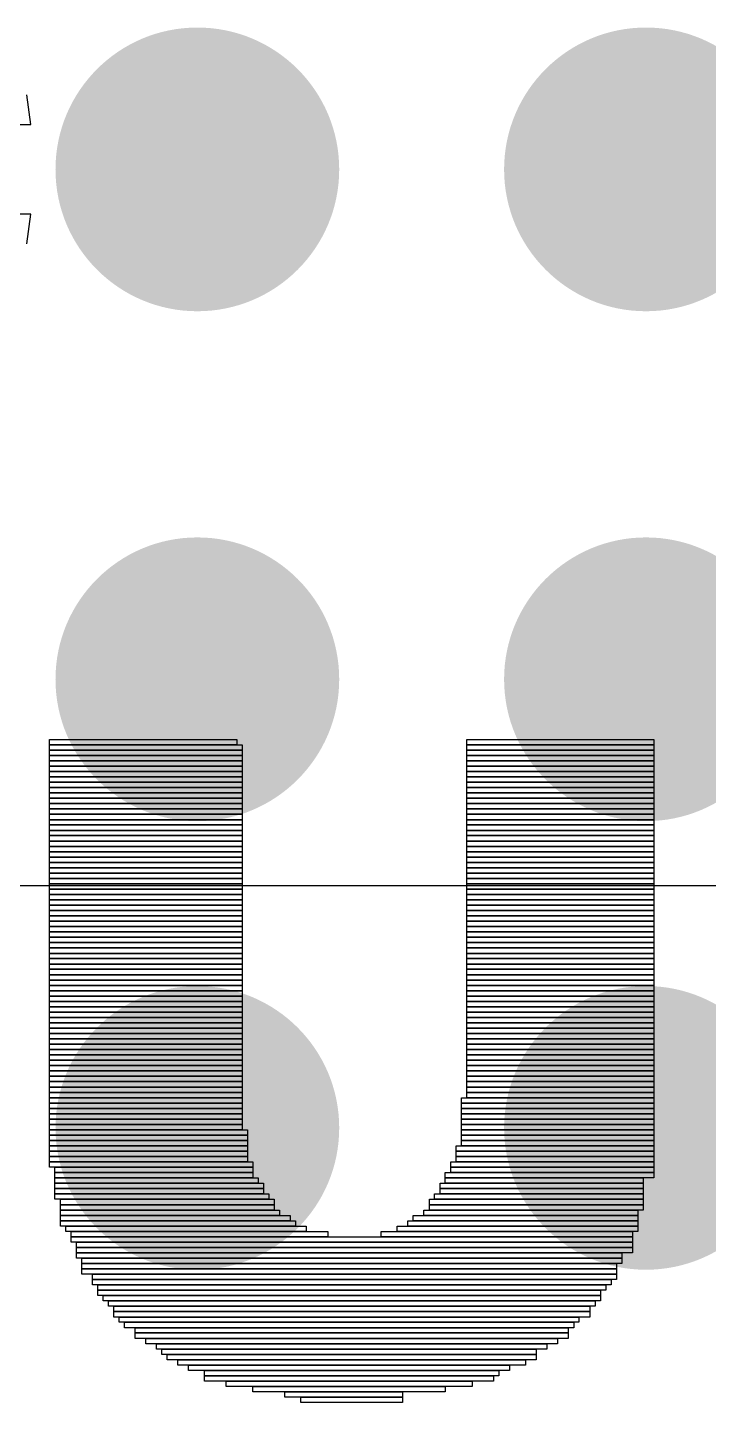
# Model space of a CAD drawing. Header units: millimetres. Extents: x -3 to 5381, y -54 to 5355.
# Drawn here: x 22.659 to 24.587, y -9.007 to -5.114 of the extents above; entities that cross this region are included whole.
import ezdxf

# ---------------------------------------------------------------- set-up
doc = ezdxf.new("R2010")
doc.units = ezdxf.units.MM
for name, color, linetype in [('BottomLayer', 5, 'Continuous'), ('BottomSolder', 6, 'Continuous'), ('TopLayer', 1, 'Continuous'), ('TopOverlay', 2, 'Continuous'), ('TopSolder', 216, 'Continuous'), ('ViaHoleLayer', 16, 'Continuous')]:
    doc.layers.add(name, color=color, linetype=linetype)

msp = doc.modelspace()

# ---------------------------------------------------------------- hatches: boundary and pattern name
at = {"layer": 'BottomLayer'}
h = msp.add_hatch(color=5, dxfattribs=at)
edge = h.paths.add_edge_path()
edge.add_arc((23.1402, -5.5161), 0.3, 0, 360)
h = msp.add_hatch(color=5, dxfattribs=at)
edge = h.paths.add_edge_path()
edge.add_arc((24.4102, -5.5161), 0.3, 0, 360)
h = msp.add_hatch(color=5, dxfattribs=at)
edge = h.paths.add_edge_path()
edge.add_arc((23.1402, -6.9596), 0.3, 0, 360)
h = msp.add_hatch(color=5, dxfattribs=at)
edge = h.paths.add_edge_path()
edge.add_arc((24.4102, -6.9596), 0.3, 0, 360)
h = msp.add_hatch(color=5, dxfattribs=at)
edge = h.paths.add_edge_path()
edge.add_arc((23.1402, -8.2296), 0.3, 0, 360)
h = msp.add_hatch(color=5, dxfattribs=at)
edge = h.paths.add_edge_path()
edge.add_arc((24.4102, -8.2296), 0.3, 0, 360)
at = {"layer": 'BottomSolder'}
h = msp.add_hatch(color=6, dxfattribs=at)
edge = h.paths.add_edge_path()
edge.add_arc((23.1402, -5.5161), 0.4016, 0, 360)
h = msp.add_hatch(color=6, dxfattribs=at)
edge = h.paths.add_edge_path()
edge.add_arc((24.4102, -5.5161), 0.4016, 0, 360)
h = msp.add_hatch(color=6, dxfattribs=at)
edge = h.paths.add_edge_path()
edge.add_arc((23.1402, -6.9596), 0.4016, 0, 360)
h = msp.add_hatch(color=6, dxfattribs=at)
edge = h.paths.add_edge_path()
edge.add_arc((24.4102, -6.9596), 0.4016, 0, 360)
h = msp.add_hatch(color=6, dxfattribs=at)
edge = h.paths.add_edge_path()
edge.add_arc((23.1402, -8.2296), 0.4016, 0, 360)
h = msp.add_hatch(color=6, dxfattribs=at)
edge = h.paths.add_edge_path()
edge.add_arc((24.4102, -8.2296), 0.4016, 0, 360)
at = {"layer": 'TopLayer'}
h = msp.add_hatch(color=1, dxfattribs=at)
edge = h.paths.add_edge_path()
edge.add_arc((23.1402, -5.5161), 0.3, 0, 360)
h = msp.add_hatch(color=1, dxfattribs=at)
edge = h.paths.add_edge_path()
edge.add_arc((24.4102, -5.5161), 0.3, 0, 360)
h = msp.add_hatch(color=1, dxfattribs=at)
edge = h.paths.add_edge_path()
edge.add_arc((23.1402, -6.9596), 0.3, 0, 360)
h = msp.add_hatch(color=1, dxfattribs=at)
edge = h.paths.add_edge_path()
edge.add_arc((24.4102, -6.9596), 0.3, 0, 360)
h = msp.add_hatch(color=1, dxfattribs=at)
edge = h.paths.add_edge_path()
edge.add_arc((23.1402, -8.2296), 0.3, 0, 360)
h = msp.add_hatch(color=1, dxfattribs=at)
edge = h.paths.add_edge_path()
edge.add_arc((24.4102, -8.2296), 0.3, 0, 360)
at = {"layer": 'TopSolder'}
h = msp.add_hatch(color=216, dxfattribs=at)
edge = h.paths.add_edge_path()
edge.add_arc((23.1402, -5.5161), 0.4016, 0, 360)
h = msp.add_hatch(color=216, dxfattribs=at)
edge = h.paths.add_edge_path()
edge.add_arc((24.4102, -5.5161), 0.4016, 0, 360)
h = msp.add_hatch(color=216, dxfattribs=at)
edge = h.paths.add_edge_path()
edge.add_arc((23.1402, -6.9596), 0.4016, 0, 360)
h = msp.add_hatch(color=216, dxfattribs=at)
edge = h.paths.add_edge_path()
edge.add_arc((24.4102, -6.9596), 0.4016, 0, 360)
h = msp.add_hatch(color=216, dxfattribs=at)
edge = h.paths.add_edge_path()
edge.add_arc((23.1402, -8.2296), 0.4016, 0, 360)
h = msp.add_hatch(color=216, dxfattribs=at)
edge = h.paths.add_edge_path()
edge.add_arc((24.4102, -8.2296), 0.4016, 0, 360)
at = {"layer": 'ViaHoleLayer'}
h = msp.add_hatch(color=16, dxfattribs=at)
edge = h.paths.add_edge_path()
edge.add_arc((23.1402, -5.5161), 0.15, 0, 360)
h = msp.add_hatch(color=16, dxfattribs=at)
edge = h.paths.add_edge_path()
edge.add_arc((24.4102, -5.5161), 0.15, 0, 360)
h = msp.add_hatch(color=16, dxfattribs=at)
edge = h.paths.add_edge_path()
edge.add_arc((23.1402, -6.9596), 0.15, 0, 360)
h = msp.add_hatch(color=16, dxfattribs=at)
edge = h.paths.add_edge_path()
edge.add_arc((24.4102, -6.9596), 0.15, 0, 360)
h = msp.add_hatch(color=16, dxfattribs=at)
edge = h.paths.add_edge_path()
edge.add_arc((23.1402, -8.2296), 0.15, 0, 360)
h = msp.add_hatch(color=16, dxfattribs=at)
edge = h.paths.add_edge_path()
edge.add_arc((24.4102, -8.2296), 0.15, 0, 360)

# ---------------------------------------------------------------- linework, layer by layer
at = {"layer": 'BottomLayer'}
for p, q in [((22.6684, -5.3891), (22.6574, -5.3052)), ((21.9972, -5.3891), (22.6684, -5.3891)), ((22.6684, -5.6431), (21.9972, -5.6431)), ((22.6574, -5.727), (22.6684, -5.6431))]:
    msp.add_line(p, q, dxfattribs=at)
at = {"layer": 'TopLayer'}
msp.add_line((30.2006, -7.5445), (21.0279, -7.5445), dxfattribs=at)
at = {"layer": 'TopOverlay'}
for p, q in [((22.722, -7.145), (22.722, -7.13)), ((22.722, -7.13), (23.2519, -7.13)), ((23.2519, -7.145), (22.722, -7.145)), ((22.722, -7.1602), (22.722, -7.145)), ((22.722, -7.145), (23.2669, -7.145)), ((23.2669, -7.1602), (22.722, -7.1602)), ((22.722, -7.1752), (22.722, -7.1602)), ((22.722, -7.1602), (23.2669, -7.1602)), ((23.2519, -7.13), (23.2519, -7.145)), ((23.2669, -7.145), (23.2669, -7.1602)), ((23.2669, -7.1602), (23.2669, -7.1752)), ((23.9029, -7.145), (23.9029, -7.13)), ((23.9029, -7.13), (24.4327, -7.13)), ((24.4327, -7.145), (23.9029, -7.145)), ((23.9029, -7.1602), (23.9029, -7.145)), ((23.9029, -7.145), (24.4327, -7.145)), ((24.4327, -7.1602), (23.9029, -7.1602)), ((23.9029, -7.1752), (23.9029, -7.1602)), ((23.9029, -7.1602), (24.4327, -7.1602)), ((24.4327, -7.13), (24.4327, -7.145)), ((24.4327, -7.145), (24.4327, -7.1602)), ((24.4327, -7.1602), (24.4327, -7.1752)), ((23.2669, -7.1752), (22.722, -7.1752)), ((22.722, -7.1904), (22.722, -7.1752)), ((22.722, -7.1752), (23.2669, -7.1752)), ((23.2669, -7.1904), (22.722, -7.1904)), ((22.722, -7.2057), (22.722, -7.1904)), ((22.722, -7.1904), (23.2669, -7.1904)), ((23.2669, -7.1752), (23.2669, -7.1904)), ((23.2669, -7.1904), (23.2669, -7.2057)), ((24.4327, -7.1752), (23.9029, -7.1752)), ((23.9029, -7.1904), (23.9029, -7.1752)), ((23.9029, -7.1752), (24.4327, -7.1752)), ((24.4327, -7.1904), (23.9029, -7.1904)), ((23.9029, -7.2057), (23.9029, -7.1904)), ((23.9029, -7.1904), (24.4327, -7.1904)), ((24.4327, -7.1752), (24.4327, -7.1904)), ((24.4327, -7.1904), (24.4327, -7.2057)), ((23.2669, -7.2057), (22.722, -7.2057)), ((22.722, -7.2207), (22.722, -7.2057)), ((22.722, -7.2057), (23.2669, -7.2057)), ((22.722, -7.2359), (22.722, -7.2207)), ((22.722, -7.2207), (23.2669, -7.2207)), ((23.2669, -7.2207), (22.722, -7.2207)), ((23.2669, -7.2359), (22.722, -7.2359)), ((22.722, -7.2509), (22.722, -7.2359)), ((22.722, -7.2359), (23.2669, -7.2359)), ((23.2669, -7.2057), (23.2669, -7.2207)), ((23.2669, -7.2207), (23.2669, -7.2359)), ((23.2669, -7.2359), (23.2669, -7.2509)), ((24.4327, -7.2057), (23.9029, -7.2057)), ((23.9029, -7.2207), (23.9029, -7.2057)), ((23.9029, -7.2057), (24.4327, -7.2057)), ((24.4327, -7.2207), (23.9029, -7.2207)), ((23.9029, -7.2359), (23.9029, -7.2207)), ((23.9029, -7.2207), (24.4327, -7.2207)), ((24.4327, -7.2359), (23.9029, -7.2359)), ((23.9029, -7.2509), (23.9029, -7.2359)), ((23.9029, -7.2359), (24.4327, -7.2359)), ((24.4327, -7.2057), (24.4327, -7.2207)), ((24.4327, -7.2207), (24.4327, -7.2359)), ((24.4327, -7.2359), (24.4327, -7.2509)), ((23.2669, -7.2509), (22.722, -7.2509)), ((22.722, -7.2661), (22.722, -7.2509)), ((22.722, -7.2509), (23.2669, -7.2509)), ((23.2669, -7.2661), (22.722, -7.2661)), ((22.722, -7.2814), (22.722, -7.2661)), ((22.722, -7.2661), (23.2669, -7.2661)), ((23.2669, -7.2509), (23.2669, -7.2661)), ((23.2669, -7.2661), (23.2669, -7.2814)), ((24.4327, -7.2509), (23.9029, -7.2509)), ((23.9029, -7.2661), (23.9029, -7.2509)), ((23.9029, -7.2509), (24.4327, -7.2509)), ((24.4327, -7.2661), (23.9029, -7.2661)), ((23.9029, -7.2814), (23.9029, -7.2661)), ((23.9029, -7.2661), (24.4327, -7.2661)), ((24.4327, -7.2509), (24.4327, -7.2661)), ((24.4327, -7.2661), (24.4327, -7.2814)), ((23.2669, -7.2814), (22.722, -7.2814)), ((22.722, -7.2964), (22.722, -7.2814)), ((22.722, -7.2814), (23.2669, -7.2814)), ((23.2669, -7.2964), (22.722, -7.2964)), ((22.722, -7.3116), (22.722, -7.2964)), ((22.722, -7.2964), (23.2669, -7.2964)), ((23.2669, -7.3116), (22.722, -7.3116)), ((22.722, -7.3266), (22.722, -7.3116)), ((22.722, -7.3116), (23.2669, -7.3116)), ((23.2669, -7.2814), (23.2669, -7.2964)), ((23.2669, -7.2964), (23.2669, -7.3116)), ((23.2669, -7.3116), (23.2669, -7.3266)), ((24.4327, -7.2814), (23.9029, -7.2814)), ((23.9029, -7.2964), (23.9029, -7.2814)), ((23.9029, -7.2814), (24.4327, -7.2814)), ((24.4327, -7.2964), (23.9029, -7.2964)), ((23.9029, -7.3116), (23.9029, -7.2964)), ((23.9029, -7.2964), (24.4327, -7.2964)), ((24.4327, -7.3116), (23.9029, -7.3116)), ((23.9029, -7.3266), (23.9029, -7.3116)), ((23.9029, -7.3116), (24.4327, -7.3116)), ((24.4327, -7.2814), (24.4327, -7.2964)), ((24.4327, -7.2964), (24.4327, -7.3116)), ((24.4327, -7.3116), (24.4327, -7.3266)), ((23.2669, -7.3266), (22.722, -7.3266)), ((22.722, -7.3418), (22.722, -7.3266)), ((22.722, -7.3266), (23.2669, -7.3266)), ((23.2669, -7.3418), (22.722, -7.3418)), ((22.722, -7.3571), (22.722, -7.3418)), ((22.722, -7.3418), (23.2669, -7.3418)), ((23.2669, -7.3571), (22.722, -7.3571)), ((22.722, -7.372), (22.722, -7.3571)), ((22.722, -7.3571), (23.2669, -7.3571)), ((23.2669, -7.3266), (23.2669, -7.3418)), ((23.2669, -7.3418), (23.2669, -7.3571)), ((23.2669, -7.3571), (23.2669, -7.372)), ((24.4327, -7.3266), (23.9029, -7.3266)), ((23.9029, -7.3418), (23.9029, -7.3266)), ((23.9029, -7.3266), (24.4327, -7.3266)), ((24.4327, -7.3418), (23.9029, -7.3418)), ((23.9029, -7.3571), (23.9029, -7.3418)), ((23.9029, -7.3418), (24.4327, -7.3418)), ((24.4327, -7.3571), (23.9029, -7.3571)), ((23.9029, -7.372), (23.9029, -7.3571)), ((23.9029, -7.3571), (24.4327, -7.3571)), ((24.4327, -7.3266), (24.4327, -7.3418)), ((24.4327, -7.3418), (24.4327, -7.3571)), ((24.4327, -7.3571), (24.4327, -7.372)), ((23.2669, -7.372), (22.722, -7.372)), ((22.722, -7.3873), (22.722, -7.372)), ((22.722, -7.372), (23.2669, -7.372)), ((23.2669, -7.3873), (22.722, -7.3873)), ((22.722, -7.4023), (22.722, -7.3873)), ((22.722, -7.3873), (23.2669, -7.3873)), ((23.2669, -7.372), (23.2669, -7.3873)), ((23.2669, -7.3873), (23.2669, -7.4023)), ((24.4327, -7.372), (23.9029, -7.372)), ((23.9029, -7.3873), (23.9029, -7.372)), ((23.9029, -7.372), (24.4327, -7.372)), ((24.4327, -7.3873), (23.9029, -7.3873)), ((23.9029, -7.4023), (23.9029, -7.3873)), ((23.9029, -7.3873), (24.4327, -7.3873)), ((24.4327, -7.372), (24.4327, -7.3873)), ((24.4327, -7.3873), (24.4327, -7.4023)), ((22.722, -7.4175), (22.722, -7.4023)), ((22.722, -7.4023), (23.2669, -7.4023)), ((23.2669, -7.4023), (22.722, -7.4023)), ((23.2669, -7.4175), (22.722, -7.4175)), ((22.722, -7.4328), (22.722, -7.4175)), ((22.722, -7.4175), (23.2669, -7.4175)), ((23.2669, -7.4328), (22.722, -7.4328)), ((22.722, -7.4477), (22.722, -7.4328)), ((22.722, -7.4328), (23.2669, -7.4328)), ((23.2669, -7.4023), (23.2669, -7.4175)), ((23.2669, -7.4175), (23.2669, -7.4328)), ((23.2669, -7.4328), (23.2669, -7.4477)), ((24.4327, -7.4023), (23.9029, -7.4023)), ((23.9029, -7.4175), (23.9029, -7.4023)), ((23.9029, -7.4023), (24.4327, -7.4023)), ((24.4327, -7.4175), (23.9029, -7.4175)), ((23.9029, -7.4328), (23.9029, -7.4175)), ((23.9029, -7.4175), (24.4327, -7.4175)), ((24.4327, -7.4328), (23.9029, -7.4328)), ((23.9029, -7.4477), (23.9029, -7.4328)), ((23.9029, -7.4328), (24.4327, -7.4328)), ((24.4327, -7.4023), (24.4327, -7.4175)), ((24.4327, -7.4175), (24.4327, -7.4328)), ((24.4327, -7.4328), (24.4327, -7.4477)), ((23.2669, -7.4477), (22.722, -7.4477)), ((22.722, -7.463), (22.722, -7.4477)), ((22.722, -7.4477), (23.2669, -7.4477)), ((23.2669, -7.463), (22.722, -7.463)), ((22.722, -7.478), (22.722, -7.463)), ((22.722, -7.463), (23.2669, -7.463)), ((23.2669, -7.4477), (23.2669, -7.463)), ((23.2669, -7.463), (23.2669, -7.478)), ((24.4327, -7.4477), (23.9029, -7.4477)), ((23.9029, -7.463), (23.9029, -7.4477)), ((23.9029, -7.4477), (24.4327, -7.4477)), ((24.4327, -7.463), (23.9029, -7.463)), ((23.9029, -7.478), (23.9029, -7.463)), ((23.9029, -7.463), (24.4327, -7.463)), ((24.4327, -7.4477), (24.4327, -7.463)), ((24.4327, -7.463), (24.4327, -7.478)), ((23.2669, -7.478), (22.722, -7.478)), ((22.722, -7.4932), (22.722, -7.478)), ((22.722, -7.478), (23.2669, -7.478)), ((23.2669, -7.4932), (22.722, -7.4932)), ((22.722, -7.5084), (22.722, -7.4932)), ((22.722, -7.4932), (23.2669, -7.4932)), ((22.722, -7.5234), (22.722, -7.5084)), ((22.722, -7.5084), (23.2669, -7.5084)), ((23.2669, -7.5084), (22.722, -7.5084)), ((23.2669, -7.478), (23.2669, -7.4932)), ((23.2669, -7.4932), (23.2669, -7.5084)), ((23.2669, -7.5084), (23.2669, -7.5234)), ((24.4327, -7.478), (23.9029, -7.478)), ((23.9029, -7.4932), (23.9029, -7.478)), ((23.9029, -7.478), (24.4327, -7.478)), ((24.4327, -7.4932), (23.9029, -7.4932)), ((23.9029, -7.5084), (23.9029, -7.4932)), ((23.9029, -7.4932), (24.4327, -7.4932)), ((24.4327, -7.5084), (23.9029, -7.5084)), ((23.9029, -7.5234), (23.9029, -7.5084)), ((23.9029, -7.5084), (24.4327, -7.5084)), ((24.4327, -7.478), (24.4327, -7.4932)), ((24.4327, -7.4932), (24.4327, -7.5084)), ((24.4327, -7.5084), (24.4327, -7.5234)), ((23.2669, -7.5234), (22.722, -7.5234)), ((22.722, -7.5387), (22.722, -7.5234)), ((22.722, -7.5234), (23.2669, -7.5234)), ((23.2669, -7.5387), (22.722, -7.5387)), ((22.722, -7.5537), (22.722, -7.5387)), ((22.722, -7.5387), (23.2669, -7.5387)), ((23.2669, -7.5234), (23.2669, -7.5387)), ((23.2669, -7.5387), (23.2669, -7.5537)), ((24.4327, -7.5234), (23.9029, -7.5234)), ((23.9029, -7.5387), (23.9029, -7.5234)), ((23.9029, -7.5234), (24.4327, -7.5234)), ((24.4327, -7.5387), (23.9029, -7.5387)), ((23.9029, -7.5537), (23.9029, -7.5387)), ((23.9029, -7.5387), (24.4327, -7.5387)), ((24.4327, -7.5234), (24.4327, -7.5387)), ((24.4327, -7.5387), (24.4327, -7.5537)), ((23.2669, -7.5537), (22.722, -7.5537)), ((22.722, -7.5689), (22.722, -7.5537)), ((22.722, -7.5537), (23.2669, -7.5537)), ((23.2669, -7.5689), (22.722, -7.5689)), ((22.722, -7.5841), (22.722, -7.5689)), ((22.722, -7.5689), (23.2669, -7.5689)), ((23.2669, -7.5841), (22.722, -7.5841)), ((22.722, -7.5991), (22.722, -7.5841)), ((22.722, -7.5841), (23.2669, -7.5841)), ((23.2669, -7.5537), (23.2669, -7.5689)), ((23.2669, -7.5689), (23.2669, -7.5841)), ((23.2669, -7.5841), (23.2669, -7.5991)), ((24.4327, -7.5537), (23.9029, -7.5537)), ((23.9029, -7.5689), (23.9029, -7.5537)), ((23.9029, -7.5537), (24.4327, -7.5537)), ((24.4327, -7.5689), (23.9029, -7.5689)), ((23.9029, -7.5841), (23.9029, -7.5689)), ((23.9029, -7.5689), (24.4327, -7.5689)), ((24.4327, -7.5841), (23.9029, -7.5841)), ((23.9029, -7.5991), (23.9029, -7.5841)), ((23.9029, -7.5841), (24.4327, -7.5841)), ((24.4327, -7.5537), (24.4327, -7.5689)), ((24.4327, -7.5689), (24.4327, -7.5841)), ((24.4327, -7.5841), (24.4327, -7.5991)), ((23.2669, -7.5991), (22.722, -7.5991)), ((22.722, -7.6144), (22.722, -7.5991)), ((22.722, -7.5991), (23.2669, -7.5991)), ((23.2669, -7.6144), (22.722, -7.6144)), ((22.722, -7.6293), (22.722, -7.6144)), ((22.722, -7.6144), (23.2669, -7.6144)), ((23.2669, -7.6293), (22.722, -7.6293)), ((22.722, -7.6446), (22.722, -7.6293)), ((22.722, -7.6293), (23.2669, -7.6293)), ((23.2669, -7.5991), (23.2669, -7.6144)), ((23.2669, -7.6144), (23.2669, -7.6293)), ((23.2669, -7.6293), (23.2669, -7.6446)), ((24.4327, -7.5991), (23.9029, -7.5991)), ((23.9029, -7.6144), (23.9029, -7.5991)), ((23.9029, -7.5991), (24.4327, -7.5991)), ((24.4327, -7.6144), (23.9029, -7.6144)), ((23.9029, -7.6293), (23.9029, -7.6144)), ((23.9029, -7.6144), (24.4327, -7.6144)), ((23.9029, -7.6446), (23.9029, -7.6293)), ((23.9029, -7.6293), (24.4327, -7.6293)), ((24.4327, -7.6293), (23.9029, -7.6293)), ((24.4327, -7.5991), (24.4327, -7.6144)), ((24.4327, -7.6144), (24.4327, -7.6293)), ((24.4327, -7.6293), (24.4327, -7.6446)), ((23.2669, -7.6446), (22.722, -7.6446)), ((22.722, -7.6598), (22.722, -7.6446)), ((22.722, -7.6446), (23.2669, -7.6446)), ((23.2669, -7.6598), (22.722, -7.6598)), ((22.722, -7.6748), (22.722, -7.6598)), ((22.722, -7.6598), (23.2669, -7.6598)), ((23.2669, -7.6446), (23.2669, -7.6598)), ((23.2669, -7.6598), (23.2669, -7.6748)), ((24.4327, -7.6446), (23.9029, -7.6446)), ((23.9029, -7.6598), (23.9029, -7.6446)), ((23.9029, -7.6446), (24.4327, -7.6446)), ((24.4327, -7.6598), (23.9029, -7.6598)), ((23.9029, -7.6748), (23.9029, -7.6598)), ((23.9029, -7.6598), (24.4327, -7.6598)), ((24.4327, -7.6446), (24.4327, -7.6598)), ((24.4327, -7.6598), (24.4327, -7.6748)), ((23.2669, -7.6748), (22.722, -7.6748)), ((22.722, -7.6901), (22.722, -7.6748)), ((22.722, -7.6748), (23.2669, -7.6748)), ((22.722, -7.705), (22.722, -7.6901)), ((22.722, -7.6901), (23.2669, -7.6901)), ((23.2669, -7.6901), (22.722, -7.6901)), ((23.2669, -7.705), (22.722, -7.705)), ((22.722, -7.7203), (22.722, -7.705)), ((22.722, -7.705), (23.2669, -7.705)), ((23.2669, -7.6748), (23.2669, -7.6901)), ((23.2669, -7.6901), (23.2669, -7.705)), ((23.2669, -7.705), (23.2669, -7.7203)), ((24.4327, -7.6748), (23.9029, -7.6748)), ((23.9029, -7.6901), (23.9029, -7.6748)), ((23.9029, -7.6748), (24.4327, -7.6748)), ((24.4327, -7.6901), (23.9029, -7.6901)), ((23.9029, -7.705), (23.9029, -7.6901)), ((23.9029, -7.6901), (24.4327, -7.6901)), ((24.4327, -7.705), (23.9029, -7.705)), ((23.9029, -7.7203), (23.9029, -7.705)), ((23.9029, -7.705), (24.4327, -7.705)), ((24.4327, -7.6748), (24.4327, -7.6901)), ((24.4327, -7.6901), (24.4327, -7.705)), ((24.4327, -7.705), (24.4327, -7.7203)), ((23.2669, -7.7203), (22.722, -7.7203)), ((22.722, -7.7355), (22.722, -7.7203)), ((22.722, -7.7203), (23.2669, -7.7203)), ((23.2669, -7.7355), (22.722, -7.7355)), ((22.722, -7.7505), (22.722, -7.7355)), ((22.722, -7.7355), (23.2669, -7.7355)), ((23.2669, -7.7203), (23.2669, -7.7355)), ((23.2669, -7.7355), (23.2669, -7.7505)), ((24.4327, -7.7203), (23.9029, -7.7203)), ((23.9029, -7.7355), (23.9029, -7.7203)), ((23.9029, -7.7203), (24.4327, -7.7203)), ((24.4327, -7.7355), (23.9029, -7.7355)), ((23.9029, -7.7505), (23.9029, -7.7355)), ((23.9029, -7.7355), (24.4327, -7.7355)), ((24.4327, -7.7203), (24.4327, -7.7355)), ((24.4327, -7.7355), (24.4327, -7.7505)), ((23.2669, -7.7505), (22.722, -7.7505)), ((22.722, -7.7657), (22.722, -7.7505)), ((22.722, -7.7505), (23.2669, -7.7505)), ((23.2669, -7.7657), (22.722, -7.7657)), ((22.722, -7.7807), (22.722, -7.7657)), ((22.722, -7.7657), (23.2669, -7.7657)), ((23.2669, -7.7807), (22.722, -7.7807)), ((22.722, -7.796), (22.722, -7.7807)), ((22.722, -7.7807), (23.2669, -7.7807)), ((23.2669, -7.7505), (23.2669, -7.7657)), ((23.2669, -7.7657), (23.2669, -7.7807)), ((23.2669, -7.7807), (23.2669, -7.796)), ((24.4327, -7.7505), (23.9029, -7.7505)), ((23.9029, -7.7657), (23.9029, -7.7505)), ((23.9029, -7.7505), (24.4327, -7.7505)), ((24.4327, -7.7657), (23.9029, -7.7657)), ((23.9029, -7.7807), (23.9029, -7.7657)), ((23.9029, -7.7657), (24.4327, -7.7657)), ((24.4327, -7.7807), (23.9029, -7.7807)), ((23.9029, -7.796), (23.9029, -7.7807)), ((23.9029, -7.7807), (24.4327, -7.7807)), ((24.4327, -7.7505), (24.4327, -7.7657)), ((24.4327, -7.7657), (24.4327, -7.7807)), ((24.4327, -7.7807), (24.4327, -7.796)), ((23.2669, -7.796), (22.722, -7.796)), ((22.722, -7.8112), (22.722, -7.796)), ((22.722, -7.796), (23.2669, -7.796)), ((23.2669, -7.8112), (22.722, -7.8112)), ((22.722, -7.8262), (22.722, -7.8112)), ((22.722, -7.8112), (23.2669, -7.8112)), ((23.2669, -7.796), (23.2669, -7.8112)), ((23.2669, -7.8112), (23.2669, -7.8262)), ((24.4327, -7.796), (23.9029, -7.796)), ((23.9029, -7.8112), (23.9029, -7.796)), ((23.9029, -7.796), (24.4327, -7.796)), ((24.4327, -7.8112), (23.9029, -7.8112)), ((23.9029, -7.8262), (23.9029, -7.8112)), ((23.9029, -7.8112), (24.4327, -7.8112)), ((24.4327, -7.796), (24.4327, -7.8112)), ((24.4327, -7.8112), (24.4327, -7.8262)), ((23.2669, -7.8262), (22.722, -7.8262)), ((22.722, -7.8414), (22.722, -7.8262)), ((22.722, -7.8262), (23.2669, -7.8262)), ((22.722, -7.8564), (22.722, -7.8414)), ((22.722, -7.8414), (23.2669, -7.8414)), ((23.2669, -7.8414), (22.722, -7.8414)), ((23.2669, -7.8564), (22.722, -7.8564)), ((22.722, -7.8717), (22.722, -7.8564)), ((22.722, -7.8564), (23.2669, -7.8564)), ((23.2669, -7.8262), (23.2669, -7.8414)), ((23.2669, -7.8414), (23.2669, -7.8564)), ((23.2669, -7.8564), (23.2669, -7.8717)), ((24.4327, -7.8262), (23.9029, -7.8262)), ((23.9029, -7.8414), (23.9029, -7.8262)), ((23.9029, -7.8262), (24.4327, -7.8262)), ((24.4327, -7.8414), (23.9029, -7.8414)), ((23.9029, -7.8564), (23.9029, -7.8414)), ((23.9029, -7.8414), (24.4327, -7.8414)), ((24.4327, -7.8564), (23.9029, -7.8564)), ((23.9029, -7.8717), (23.9029, -7.8564)), ((23.9029, -7.8564), (24.4327, -7.8564)), ((24.4327, -7.8262), (24.4327, -7.8414)), ((24.4327, -7.8414), (24.4327, -7.8564)), ((24.4327, -7.8564), (24.4327, -7.8717)), ((23.2669, -7.8717), (22.722, -7.8717)), ((22.722, -7.8869), (22.722, -7.8717)), ((22.722, -7.8717), (23.2669, -7.8717)), ((23.2669, -7.8869), (22.722, -7.8869)), ((22.722, -7.9019), (22.722, -7.8869)), ((22.722, -7.8869), (23.2669, -7.8869)), ((23.2669, -7.9019), (22.722, -7.9019)), ((22.722, -7.9171), (22.722, -7.9019)), ((22.722, -7.9019), (23.2669, -7.9019)), ((23.2669, -7.8717), (23.2669, -7.8869)), ((23.2669, -7.8869), (23.2669, -7.9019)), ((23.2669, -7.9019), (23.2669, -7.9171)), ((24.4327, -7.8717), (23.9029, -7.8717)), ((23.9029, -7.8869), (23.9029, -7.8717)), ((23.9029, -7.8717), (24.4327, -7.8717)), ((24.4327, -7.8869), (23.9029, -7.8869)), ((23.9029, -7.9019), (23.9029, -7.8869)), ((23.9029, -7.8869), (24.4327, -7.8869)), ((24.4327, -7.9019), (23.9029, -7.9019)), ((23.9029, -7.9171), (23.9029, -7.9019)), ((23.9029, -7.9019), (24.4327, -7.9019)), ((24.4327, -7.8717), (24.4327, -7.8869)), ((24.4327, -7.8869), (24.4327, -7.9019)), ((24.4327, -7.9019), (24.4327, -7.9171)), ((23.2669, -7.9171), (22.722, -7.9171)), ((22.722, -7.9321), (22.722, -7.9171)), ((22.722, -7.9171), (23.2669, -7.9171)), ((23.2669, -7.9321), (22.722, -7.9321)), ((22.722, -7.9474), (22.722, -7.9321)), ((22.722, -7.9321), (23.2669, -7.9321)), ((23.2669, -7.9171), (23.2669, -7.9321)), ((23.2669, -7.9321), (23.2669, -7.9474)), ((24.4327, -7.9171), (23.9029, -7.9171)), ((23.9029, -7.9321), (23.9029, -7.9171)), ((23.9029, -7.9171), (24.4327, -7.9171)), ((24.4327, -7.9321), (23.9029, -7.9321)), ((23.9029, -7.9474), (23.9029, -7.9321)), ((23.9029, -7.9321), (24.4327, -7.9321)), ((24.4327, -7.9171), (24.4327, -7.9321)), ((24.4327, -7.9321), (24.4327, -7.9474)), ((23.2669, -7.9474), (22.722, -7.9474)), ((22.722, -7.9626), (22.722, -7.9474)), ((22.722, -7.9474), (23.2669, -7.9474)), ((22.722, -7.9776), (22.722, -7.9626)), ((22.722, -7.9626), (23.2669, -7.9626)), ((23.2669, -7.9626), (22.722, -7.9626)), ((23.2669, -7.9776), (22.722, -7.9776)), ((22.722, -7.9928), (22.722, -7.9776)), ((22.722, -7.9776), (23.2669, -7.9776)), ((23.2669, -7.9474), (23.2669, -7.9626)), ((23.2669, -7.9626), (23.2669, -7.9776)), ((23.2669, -7.9776), (23.2669, -7.9928)), ((23.9029, -7.9626), (23.9029, -7.9474)), ((23.9029, -7.9474), (24.4327, -7.9474)), ((24.4327, -7.9474), (23.9029, -7.9474)), ((24.4327, -7.9626), (23.9029, -7.9626)), ((23.9029, -7.9776), (23.9029, -7.9626)), ((23.9029, -7.9626), (24.4327, -7.9626)), ((24.4327, -7.9776), (23.9029, -7.9776)), ((23.9029, -7.9928), (23.9029, -7.9776)), ((23.9029, -7.9776), (24.4327, -7.9776)), ((24.4327, -7.9474), (24.4327, -7.9626)), ((24.4327, -7.9626), (24.4327, -7.9776)), ((24.4327, -7.9776), (24.4327, -7.9928)), ((23.2669, -7.9928), (22.722, -7.9928)), ((22.722, -8.0078), (22.722, -7.9928)), ((22.722, -7.9928), (23.2669, -7.9928)), ((23.2669, -8.0078), (22.722, -8.0078)), ((22.722, -8.023), (22.722, -8.0078)), ((22.722, -8.0078), (23.2669, -8.0078)), ((23.2669, -7.9928), (23.2669, -8.0078)), ((23.2669, -8.0078), (23.2669, -8.023)), ((23.9029, -8.0078), (23.9029, -7.9928)), ((23.9029, -7.9928), (24.4327, -7.9928)), ((24.4327, -7.9928), (23.9029, -7.9928)), ((24.4327, -8.0078), (23.9029, -8.0078)), ((23.9029, -8.023), (23.9029, -8.0078)), ((23.9029, -8.0078), (24.4327, -8.0078)), ((24.4327, -7.9928), (24.4327, -8.0078)), ((24.4327, -8.0078), (24.4327, -8.023)), ((23.2669, -8.023), (22.722, -8.023)), ((22.722, -8.0383), (22.722, -8.023)), ((22.722, -8.023), (23.2669, -8.023)), ((23.2669, -8.0383), (22.722, -8.0383)), ((22.722, -8.0533), (22.722, -8.0383)), ((22.722, -8.0383), (23.2669, -8.0383)), ((23.2669, -8.0533), (22.722, -8.0533)), ((22.722, -8.0685), (22.722, -8.0533)), ((22.722, -8.0533), (23.2669, -8.0533)), ((23.2669, -8.023), (23.2669, -8.0383)), ((23.2669, -8.0383), (23.2669, -8.0533)), ((23.2669, -8.0533), (23.2669, -8.0685)), ((24.4327, -8.023), (23.9029, -8.023)), ((23.9029, -8.0383), (23.9029, -8.023)), ((23.9029, -8.023), (24.4327, -8.023)), ((24.4327, -8.0383), (23.9029, -8.0383)), ((23.9029, -8.0533), (23.9029, -8.0383)), ((23.9029, -8.0383), (24.4327, -8.0383)), ((24.4327, -8.0533), (23.9029, -8.0533)), ((23.9029, -8.0685), (23.9029, -8.0533)), ((23.9029, -8.0533), (24.4327, -8.0533)), ((24.4327, -8.023), (24.4327, -8.0383)), ((24.4327, -8.0383), (24.4327, -8.0533)), ((24.4327, -8.0533), (24.4327, -8.0685)), ((23.2669, -8.0685), (22.722, -8.0685)), ((22.722, -8.0835), (22.722, -8.0685)), ((22.722, -8.0685), (23.2669, -8.0685)), ((23.2669, -8.0835), (22.722, -8.0835)), ((22.722, -8.0987), (22.722, -8.0835)), ((22.722, -8.0835), (23.2669, -8.0835)), ((23.2669, -8.0685), (23.2669, -8.0835)), ((23.2669, -8.0835), (23.2669, -8.0987)), ((24.4327, -8.0685), (23.9029, -8.0685)), ((23.9029, -8.0835), (23.9029, -8.0685)), ((23.9029, -8.0685), (24.4327, -8.0685)), ((23.9029, -8.0987), (23.9029, -8.0835)), ((23.9029, -8.0835), (24.4327, -8.0835)), ((24.4327, -8.0835), (23.9029, -8.0835)), ((24.4327, -8.0685), (24.4327, -8.0835)), ((24.4327, -8.0835), (24.4327, -8.0987)), ((23.2669, -8.0987), (22.722, -8.0987)), ((22.722, -8.114), (22.722, -8.0987)), ((22.722, -8.0987), (23.2669, -8.0987)), ((23.2669, -8.114), (22.722, -8.114)), ((22.722, -8.129), (22.722, -8.114)), ((22.722, -8.114), (23.2669, -8.114)), ((23.2669, -8.129), (22.722, -8.129)), ((22.722, -8.1442), (22.722, -8.129)), ((22.722, -8.129), (23.2669, -8.129)), ((23.2669, -8.0987), (23.2669, -8.114)), ((23.2669, -8.114), (23.2669, -8.129)), ((23.2669, -8.129), (23.2669, -8.1442)), ((24.4327, -8.0987), (23.9029, -8.0987)), ((23.9029, -8.114), (23.9029, -8.0987)), ((23.9029, -8.0987), (24.4327, -8.0987)), ((24.4327, -8.114), (23.9029, -8.114)), ((23.9029, -8.129), (23.9029, -8.114)), ((23.9029, -8.114), (24.4327, -8.114)), ((24.4327, -8.129), (23.9029, -8.129)), ((23.9029, -8.1442), (23.9029, -8.129)), ((23.9029, -8.129), (24.4327, -8.129)), ((24.4327, -8.0987), (24.4327, -8.114)), ((24.4327, -8.114), (24.4327, -8.129)), ((24.4327, -8.129), (24.4327, -8.1442)), ((23.2669, -8.1442), (22.722, -8.1442)), ((22.722, -8.1594), (22.722, -8.1442)), ((22.722, -8.1442), (23.2669, -8.1442)), ((23.2669, -8.1594), (22.722, -8.1594)), ((22.722, -8.1744), (22.722, -8.1594)), ((22.722, -8.1594), (23.2669, -8.1594)), ((23.2669, -8.1744), (22.722, -8.1744)), ((22.722, -8.1897), (22.722, -8.1744)), ((22.722, -8.1744), (23.2669, -8.1744)), ((23.2669, -8.1442), (23.2669, -8.1594)), ((23.2669, -8.1594), (23.2669, -8.1744)), ((23.2669, -8.1744), (23.2669, -8.1897)), ((23.8876, -8.1594), (23.8876, -8.1442)), ((23.8876, -8.1442), (24.4327, -8.1442)), ((24.4327, -8.1594), (23.8876, -8.1594)), ((23.8876, -8.1744), (23.8876, -8.1594)), ((23.8876, -8.1594), (24.4327, -8.1594)), ((24.4327, -8.1744), (23.8876, -8.1744)), ((23.8876, -8.1897), (23.8876, -8.1744)), ((23.8876, -8.1744), (24.4327, -8.1744)), ((24.4327, -8.1442), (23.9029, -8.1442)), ((24.4327, -8.1442), (24.4327, -8.1594)), ((24.4327, -8.1594), (24.4327, -8.1744)), ((24.4327, -8.1744), (24.4327, -8.1897)), ((23.2669, -8.1897), (22.722, -8.1897)), ((22.722, -8.2047), (22.722, -8.1897)), ((22.722, -8.1897), (23.2669, -8.1897)), ((23.2669, -8.2047), (22.722, -8.2047)), ((22.722, -8.2199), (22.722, -8.2047)), ((22.722, -8.2047), (23.2669, -8.2047)), ((23.2669, -8.1897), (23.2669, -8.2047)), ((23.2669, -8.2047), (23.2669, -8.2199)), ((24.4327, -8.1897), (23.8876, -8.1897)), ((23.8876, -8.2047), (23.8876, -8.1897)), ((23.8876, -8.1897), (24.4327, -8.1897)), ((24.4327, -8.2047), (23.8876, -8.2047)), ((23.8876, -8.2199), (23.8876, -8.2047)), ((23.8876, -8.2047), (24.4327, -8.2047)), ((24.4327, -8.1897), (24.4327, -8.2047)), ((24.4327, -8.2047), (24.4327, -8.2199)), ((23.2669, -8.2199), (22.722, -8.2199)), ((22.722, -8.2351), (22.722, -8.2199)), ((22.722, -8.2199), (23.2669, -8.2199)), ((23.2669, -8.2351), (22.722, -8.2351)), ((22.722, -8.2501), (22.722, -8.2351)), ((22.722, -8.2351), (23.2821, -8.2351)), ((23.2821, -8.2501), (22.722, -8.2501)), ((22.722, -8.2654), (22.722, -8.2501)), ((22.722, -8.2501), (23.2821, -8.2501)), ((23.2669, -8.2199), (23.2669, -8.2351)), ((23.2821, -8.2351), (23.2821, -8.2501)), ((23.2821, -8.2501), (23.2821, -8.2654)), ((24.4327, -8.2199), (23.8876, -8.2199)), ((23.8876, -8.2351), (23.8876, -8.2199)), ((23.8876, -8.2199), (24.4327, -8.2199)), ((24.4327, -8.2351), (23.8876, -8.2351)), ((23.8876, -8.2501), (23.8876, -8.2351)), ((23.8876, -8.2351), (24.4327, -8.2351)), ((24.4327, -8.2501), (23.8876, -8.2501)), ((23.8876, -8.2654), (23.8876, -8.2501)), ((23.8876, -8.2501), (24.4327, -8.2501)), ((24.4327, -8.2199), (24.4327, -8.2351)), ((24.4327, -8.2351), (24.4327, -8.2501)), ((24.4327, -8.2501), (24.4327, -8.2654)), ((23.2821, -8.2654), (22.722, -8.2654)), ((22.722, -8.2804), (22.722, -8.2654)), ((22.722, -8.2654), (23.2821, -8.2654)), ((23.2821, -8.2804), (22.722, -8.2804)), ((22.722, -8.2956), (22.722, -8.2804)), ((22.722, -8.2804), (23.2821, -8.2804)), ((23.2821, -8.2654), (23.2821, -8.2804)), ((23.2821, -8.2804), (23.2821, -8.2956)), ((23.8726, -8.2956), (23.8726, -8.2804)), ((23.8726, -8.2804), (24.4327, -8.2804)), ((24.4327, -8.2654), (23.8876, -8.2654)), ((23.8876, -8.2804), (23.8876, -8.2654)), ((23.8876, -8.2654), (24.4327, -8.2654)), ((24.4327, -8.2804), (23.8876, -8.2804)), ((24.4327, -8.2654), (24.4327, -8.2804)), ((24.4327, -8.2804), (24.4327, -8.2956)), ((23.2821, -8.2956), (22.722, -8.2956)), ((22.722, -8.3108), (22.722, -8.2956)), ((22.722, -8.2956), (23.2821, -8.2956)), ((23.2821, -8.3108), (22.722, -8.3108)), ((22.722, -8.3258), (22.722, -8.3108)), ((22.722, -8.3108), (23.2821, -8.3108)), ((23.2821, -8.3258), (22.722, -8.3258)), ((22.722, -8.3411), (22.722, -8.3258)), ((22.722, -8.3258), (23.2973, -8.3258)), ((23.2821, -8.2956), (23.2821, -8.3108)), ((23.2821, -8.3108), (23.2821, -8.3258)), ((23.2973, -8.3258), (23.2973, -8.3411)), ((23.8574, -8.3411), (23.8574, -8.3258)), ((23.8574, -8.3258), (24.4327, -8.3258)), ((24.4327, -8.2956), (23.8726, -8.2956)), ((23.8726, -8.3108), (23.8726, -8.2956)), ((23.8726, -8.2956), (24.4327, -8.2956)), ((24.4327, -8.3108), (23.8726, -8.3108)), ((23.8726, -8.3258), (23.8726, -8.3108)), ((23.8726, -8.3108), (24.4327, -8.3108)), ((24.4327, -8.3258), (23.8726, -8.3258)), ((24.4327, -8.2956), (24.4327, -8.3108)), ((24.4327, -8.3108), (24.4327, -8.3258)), ((24.4327, -8.3258), (24.4327, -8.3411)), ((23.2973, -8.3411), (22.722, -8.3411)), ((22.737, -8.356), (22.737, -8.3411)), ((22.737, -8.3411), (23.2973, -8.3411)), ((23.2973, -8.356), (22.737, -8.356)), ((22.737, -8.3713), (22.737, -8.356)), ((22.737, -8.356), (23.2973, -8.356)), ((23.2973, -8.3411), (23.2973, -8.356)), ((23.2973, -8.356), (23.2973, -8.3713)), ((23.8422, -8.3713), (23.8422, -8.356)), ((23.8422, -8.356), (24.4327, -8.356)), ((24.4327, -8.3411), (23.8574, -8.3411)), ((23.8574, -8.356), (23.8574, -8.3411)), ((23.8574, -8.3411), (24.4327, -8.3411)), ((24.4327, -8.356), (23.8574, -8.356)), ((24.4327, -8.3411), (24.4327, -8.356)), ((24.4327, -8.356), (24.4327, -8.3713)), ((23.2973, -8.3713), (22.737, -8.3713)), ((22.737, -8.3865), (22.737, -8.3713)), ((22.737, -8.3713), (23.3123, -8.3713)), ((23.3123, -8.3865), (22.737, -8.3865)), ((22.737, -8.4015), (22.737, -8.3865)), ((22.737, -8.3865), (23.3276, -8.3865)), ((23.3276, -8.4015), (22.737, -8.4015)), ((22.737, -8.4167), (22.737, -8.4015)), ((22.737, -8.4015), (23.3276, -8.4015)), ((23.3123, -8.3713), (23.3123, -8.3865)), ((23.3276, -8.3865), (23.3276, -8.4015)), ((23.3276, -8.4015), (23.3276, -8.4167)), ((23.8272, -8.4015), (23.8272, -8.3865)), ((23.8272, -8.3865), (24.4025, -8.3865)), ((24.4025, -8.4015), (23.8272, -8.4015)), ((23.8272, -8.4167), (23.8272, -8.4015)), ((23.8272, -8.4015), (24.4025, -8.4015)), ((24.4327, -8.3713), (23.8422, -8.3713)), ((23.8422, -8.3865), (23.8422, -8.3713)), ((23.8422, -8.3713), (24.4025, -8.3713)), ((24.4025, -8.3865), (23.8422, -8.3865)), ((24.4025, -8.3713), (24.4025, -8.3865)), ((24.4025, -8.3865), (24.4025, -8.4015)), ((24.4025, -8.4015), (24.4025, -8.4167)), ((23.3276, -8.4167), (22.737, -8.4167)), ((22.737, -8.4317), (22.737, -8.4167)), ((22.737, -8.4167), (23.3428, -8.4167)), ((23.3428, -8.4317), (22.737, -8.4317)), ((22.7523, -8.447), (22.7523, -8.4317)), ((22.7523, -8.4317), (23.3578, -8.4317)), ((23.3578, -8.447), (22.7523, -8.447)), ((22.7523, -8.4622), (22.7523, -8.447)), ((22.7523, -8.447), (23.3578, -8.447)), ((23.3428, -8.4167), (23.3428, -8.4317)), ((23.3578, -8.4317), (23.3578, -8.447)), ((23.3578, -8.447), (23.3578, -8.4622)), ((23.797, -8.447), (23.797, -8.4317)), ((23.797, -8.4317), (24.4025, -8.4317)), ((24.4025, -8.447), (23.797, -8.447)), ((23.797, -8.4622), (23.797, -8.447)), ((23.797, -8.447), (24.4025, -8.447)), ((23.8119, -8.4317), (23.8119, -8.4167)), ((23.8119, -8.4167), (24.4025, -8.4167)), ((24.4025, -8.4317), (23.8119, -8.4317)), ((24.4025, -8.4167), (23.8272, -8.4167)), ((24.4025, -8.4167), (24.4025, -8.4317)), ((24.4025, -8.4317), (24.4025, -8.447)), ((24.4025, -8.447), (24.4025, -8.4622)), ((23.3578, -8.4622), (22.7523, -8.4622)), ((22.7523, -8.4772), (22.7523, -8.4622)), ((22.7523, -8.4622), (23.373, -8.4622)), ((23.373, -8.4772), (22.7523, -8.4772)), ((22.7523, -8.4924), (22.7523, -8.4772)), ((22.7523, -8.4772), (23.4033, -8.4772)), ((23.373, -8.4622), (23.373, -8.4772)), ((23.4033, -8.4772), (23.4033, -8.4924)), ((23.7515, -8.4924), (23.7515, -8.4772)), ((23.7515, -8.4772), (24.3873, -8.4772)), ((23.7817, -8.4772), (23.7817, -8.4622)), ((23.7817, -8.4622), (24.3873, -8.4622)), ((24.3873, -8.4772), (23.7817, -8.4772)), ((24.4025, -8.4622), (23.797, -8.4622)), ((24.3873, -8.4622), (24.3873, -8.4772)), ((24.3873, -8.4772), (24.3873, -8.4924)), ((23.4033, -8.4924), (22.7523, -8.4924)), ((22.7523, -8.5074), (22.7523, -8.4924)), ((22.7523, -8.4924), (23.4185, -8.4924)), ((23.4185, -8.5074), (22.7523, -8.5074)), ((22.7675, -8.5227), (22.7675, -8.5074)), ((22.7675, -8.5074), (23.4487, -8.5074)), ((23.4487, -8.5227), (22.7675, -8.5227)), ((22.7825, -8.5379), (22.7825, -8.5227)), ((22.7825, -8.5227), (23.5092, -8.5227)), ((23.4185, -8.4924), (23.4185, -8.5074)), ((23.4487, -8.5074), (23.4487, -8.5227)), ((23.5092, -8.5227), (23.5092, -8.5379)), ((23.6606, -8.5379), (23.6606, -8.5227)), ((23.6606, -8.5227), (24.3723, -8.5227)), ((23.706, -8.5227), (23.706, -8.5074)), ((23.706, -8.5074), (24.3873, -8.5074)), ((24.3873, -8.5227), (23.706, -8.5227)), ((23.7362, -8.5074), (23.7362, -8.4924)), ((23.7362, -8.4924), (24.3873, -8.4924)), ((24.3873, -8.5074), (23.7362, -8.5074)), ((24.3873, -8.4924), (23.7515, -8.4924)), ((24.3723, -8.5227), (24.3723, -8.5379)), ((24.3873, -8.4924), (24.3873, -8.5074)), ((24.3873, -8.5074), (24.3873, -8.5227)), ((23.5092, -8.5379), (22.7825, -8.5379)), ((22.7825, -8.5529), (22.7825, -8.5379)), ((22.7825, -8.5379), (24.372, -8.5379)), ((24.372, -8.5529), (22.7825, -8.5529)), ((22.7977, -8.5681), (22.7977, -8.5529)), ((22.7977, -8.5529), (24.372, -8.5529)), ((24.3723, -8.5379), (23.6606, -8.5379)), ((24.372, -8.5379), (24.372, -8.5529)), ((24.372, -8.5529), (24.372, -8.5681)), ((24.372, -8.5681), (22.7977, -8.5681)), ((22.7977, -8.5831), (22.7977, -8.5681)), ((22.7977, -8.5681), (24.372, -8.5681)), ((24.372, -8.5831), (22.7977, -8.5831)), ((22.7977, -8.5984), (22.7977, -8.5831)), ((22.7977, -8.5831), (24.3418, -8.5831)), ((24.3418, -8.5984), (22.7977, -8.5984)), ((22.8127, -8.6136), (22.8127, -8.5984)), ((22.8127, -8.5984), (24.3418, -8.5984)), ((24.3418, -8.5831), (24.3418, -8.5984)), ((24.3418, -8.5984), (24.3418, -8.6136)), ((24.372, -8.5681), (24.372, -8.5831)), ((24.3418, -8.6136), (22.8127, -8.6136)), ((22.8127, -8.6286), (22.8127, -8.6136)), ((22.8127, -8.6136), (24.3268, -8.6136)), ((24.3268, -8.6286), (22.8127, -8.6286)), ((22.8127, -8.6438), (22.8127, -8.6286)), ((22.8127, -8.6286), (24.3268, -8.6286)), ((24.3268, -8.6136), (24.3268, -8.6286)), ((24.3268, -8.6286), (24.3268, -8.6438)), ((24.3268, -8.6438), (22.8127, -8.6438)), ((22.8432, -8.6588), (22.8432, -8.6438)), ((22.8432, -8.6438), (24.3268, -8.6438)), ((24.3268, -8.6588), (22.8432, -8.6588)), ((22.8432, -8.6741), (22.8432, -8.6588)), ((22.8432, -8.6588), (24.3116, -8.6588)), ((24.3116, -8.6741), (22.8432, -8.6741)), ((22.8582, -8.6893), (22.8582, -8.6741)), ((22.8582, -8.6741), (24.2963, -8.6741)), ((24.2963, -8.6741), (24.2963, -8.6893)), ((24.3116, -8.6588), (24.3116, -8.6741)), ((24.3268, -8.6438), (24.3268, -8.6588)), ((24.2963, -8.6893), (22.8582, -8.6893)), ((22.8582, -8.7043), (22.8582, -8.6893)), ((22.8582, -8.6893), (24.2813, -8.6893)), ((24.2813, -8.7043), (22.8582, -8.7043)), ((22.8734, -8.7195), (22.8734, -8.7043)), ((22.8734, -8.7043), (24.2813, -8.7043)), ((24.2813, -8.7195), (22.8734, -8.7195)), ((22.8884, -8.7345), (22.8884, -8.7195)), ((22.8884, -8.7195), (24.2661, -8.7195)), ((24.2661, -8.7195), (24.2661, -8.7345)), ((24.2813, -8.6893), (24.2813, -8.7043)), ((24.2813, -8.7043), (24.2813, -8.7195)), ((24.2661, -8.7345), (22.8884, -8.7345)), ((22.9036, -8.7497), (22.9036, -8.7345)), ((22.9036, -8.7345), (24.2511, -8.7345)), ((24.2511, -8.7497), (22.9036, -8.7497)), ((22.9036, -8.765), (22.9036, -8.7497)), ((22.9036, -8.7497), (24.2511, -8.7497)), ((24.2511, -8.7345), (24.2511, -8.7497)), ((24.2511, -8.7497), (24.2511, -8.765)), ((24.2511, -8.765), (22.9036, -8.765)), ((22.9189, -8.78), (22.9189, -8.765)), ((22.9189, -8.765), (24.2206, -8.765)), ((24.2206, -8.78), (22.9189, -8.78)), ((22.9339, -8.7952), (22.9339, -8.78)), ((22.9339, -8.78), (24.2056, -8.78)), ((24.2056, -8.7952), (22.9339, -8.7952)), ((22.9641, -8.8102), (22.9641, -8.7952)), ((22.9641, -8.7952), (24.1904, -8.7952)), ((24.1904, -8.7952), (24.1904, -8.8102)), ((24.2056, -8.78), (24.2056, -8.7952)), ((24.2206, -8.765), (24.2206, -8.78)), ((24.1904, -8.8102), (22.9641, -8.8102)), ((22.9641, -8.8254), (22.9641, -8.8102)), ((22.9641, -8.8102), (24.1904, -8.8102)), ((24.1904, -8.8254), (22.9641, -8.8254)), ((22.9946, -8.8407), (22.9946, -8.8254)), ((22.9946, -8.8254), (24.1602, -8.8254)), ((24.1602, -8.8254), (24.1602, -8.8407)), ((24.1904, -8.8102), (24.1904, -8.8254)), ((24.1602, -8.8407), (22.9946, -8.8407)), ((23.0248, -8.8557), (23.0248, -8.8407)), ((23.0248, -8.8407), (24.1299, -8.8407)), ((24.1299, -8.8557), (23.0248, -8.8557)), ((23.0398, -8.8709), (23.0398, -8.8557)), ((23.0398, -8.8557), (24.0997, -8.8557)), ((24.0997, -8.8709), (23.0398, -8.8709)), ((23.055, -8.8859), (23.055, -8.8709)), ((23.055, -8.8709), (24.0997, -8.8709)), ((24.0997, -8.8557), (24.0997, -8.8709)), ((24.0997, -8.8709), (24.0997, -8.8859)), ((24.1299, -8.8407), (24.1299, -8.8557)), ((24.0997, -8.8859), (23.055, -8.8859)), ((23.0852, -8.9011), (23.0852, -8.8859)), ((23.0852, -8.8859), (24.0692, -8.8859)), ((24.0692, -8.9011), (23.0852, -8.9011)), ((23.1155, -8.9164), (23.1155, -8.9011)), ((23.1155, -8.9011), (24.024, -8.9011)), ((24.024, -8.9011), (24.024, -8.9164)), ((24.0692, -8.8859), (24.0692, -8.9011)), ((24.024, -8.9164), (23.1155, -8.9164)), ((23.1609, -8.9314), (23.1609, -8.9164)), ((23.1609, -8.9164), (23.9936, -8.9164)), ((23.9936, -8.9314), (23.1609, -8.9314)), ((23.1609, -8.9466), (23.1609, -8.9314)), ((23.1609, -8.9314), (23.9786, -8.9314)), ((23.9786, -8.9466), (23.1609, -8.9466)), ((23.2216, -8.9616), (23.2216, -8.9466)), ((23.2216, -8.9466), (23.9179, -8.9466)), ((23.9179, -8.9466), (23.9179, -8.9616)), ((23.9786, -8.9314), (23.9786, -8.9466)), ((23.9936, -8.9164), (23.9936, -8.9314)), ((23.9179, -8.9616), (23.2216, -8.9616)), ((23.2973, -8.9768), (23.2973, -8.9616)), ((23.2973, -8.9616), (23.8422, -8.9616)), ((23.8422, -8.9768), (23.2973, -8.9768)), ((23.388, -8.9921), (23.388, -8.9768)), ((23.388, -8.9768), (23.7213, -8.9768)), ((23.7213, -8.9768), (23.7213, -8.9921)), ((23.8422, -8.9616), (23.8422, -8.9768)), ((23.7213, -8.9921), (23.388, -8.9921)), ((23.4335, -9.007), (23.4335, -8.9921)), ((23.4335, -8.9921), (23.7213, -8.9921)), ((23.7213, -9.007), (23.4335, -9.007)), ((23.7213, -8.9921), (23.7213, -9.007))]:
    msp.add_line(p, q, dxfattribs=at)

doc.saveas('drawing.dxf')
